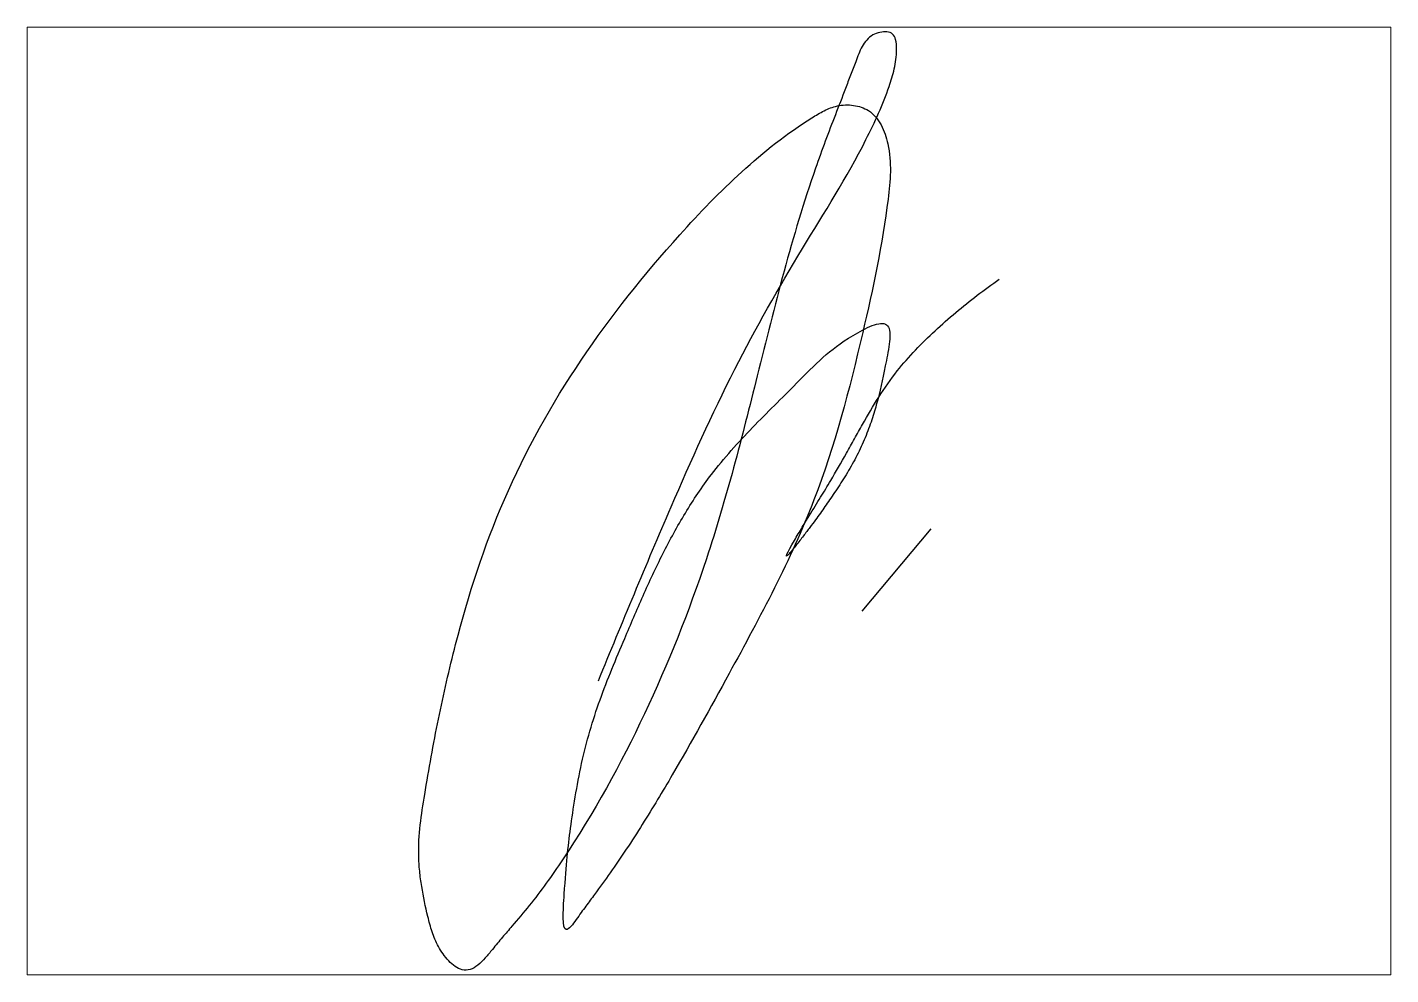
# Paper-space layout 'Лист1' of a CAD drawing. Header units: millimetres. Extents: x 29 to 257, y 20 to 178.
# The model-space entities are those that its viewports show. They can reach past a viewport. Long polylines and large blocks are cut down to what shows.
import ezdxf

# ---------------------------------------------------------------- set-up
doc = ezdxf.new("R2010")
doc.units = ezdxf.units.MM
doc.layers.add('Sign', color=5, linetype='Continuous')

msp = doc.modelspace()

# ---------------------------------------------------------------- linework, layer by layer
at = {"layer": 'Sign'}
msp.add_line((-2.399, 4.02), (-1.673, 4.887), dxfattribs=at)
msp.add_open_spline([(-5.173, 3.289), (-4.922, 3.9), (-4.467, 5.004), (-3.78, 6.536), (-3.058, 7.809), (-2.45, 8.756), (-2.151, 9.42), (-2.064, 9.695), (-2.041, 9.826), (-2.033, 9.932), (-2.039, 10.034), (-2.071, 10.1), (-2.155, 10.131), (-2.274, 10.102), (-2.352, 10.035), (-2.4, 9.966), (-2.435, 9.886), (-2.473, 9.782), (-2.52, 9.661), (-2.591, 9.475), (-2.715, 9.156), (-2.957, 8.517), (-3.227, 7.601), (-3.49, 6.543), (-3.744, 5.53), (-4.097, 4.327), (-4.657, 2.922), (-5.266, 1.814), (-5.721, 1.155), (-5.899, 0.921), (-6.05, 0.745), (-6.165, 0.61), (-6.234, 0.528), (-6.294, 0.454), (-6.362, 0.371), (-6.44, 0.293), (-6.522, 0.243), (-6.602, 0.239), (-6.68, 0.279), (-6.749, 0.34), (-6.81, 0.415), (-6.873, 0.516), (-6.926, 0.646), (-6.98, 0.856), (-7.026, 1.071), (-7.055, 1.286), (-7.069, 1.503), (-7.052, 1.772), (-6.975, 2.252), (-6.862, 2.886), (-6.623, 3.934), (-6.204, 5.238), (-5.391, 6.691), (-4.497, 7.808), (-3.678, 8.663), (-3.152, 9.078), (-2.799, 9.292), (-2.656, 9.349), (-2.487, 9.355), (-2.311, 9.297), (-2.188, 9.148), (-2.078, 8.809), (-2.143, 8.077), (-2.411, 6.819), (-2.857, 5.102), (-3.665, 3.602), (-4.29, 2.47), (-4.704, 1.78), (-4.995, 1.338), (-5.183, 1.082), (-5.288, 0.939), (-5.354, 0.85), (-5.406, 0.777), (-5.467, 0.692), (-5.529, 0.646), (-5.546, 0.753), (-5.541, 0.911), (-5.512, 1.349), (-5.485, 1.617), (-5.419, 2.062), (-5.331, 2.544), (-5.201, 2.978), (-5.032, 3.414), (-4.878, 3.777), (-4.705, 4.185), (-4.499, 4.628), (-4.264, 5.058), (-3.961, 5.512), (-3.555, 5.96), (-3.151, 6.352), (-2.809, 6.705), (-2.582, 6.877), (-2.284, 7.043), (-2.143, 7.064), (-2.106, 6.983), (-2.104, 6.856), (-2.163, 6.559), (-2.213, 6.316), (-2.279, 6.082), (-2.345, 5.895), (-2.426, 5.706), (-2.525, 5.523), (-2.634, 5.349), (-2.741, 5.192), (-2.835, 5.056), (-2.924, 4.935), (-3.014, 4.816), (-3.094, 4.713), (-3.239, 4.53), (-3.169, 4.671), (-3.024, 4.912), (-2.93, 5.066), (-2.833, 5.223), (-2.715, 5.417), (-2.591, 5.633), (-2.477, 5.837), (-2.366, 6.036), (-2.228, 6.276), (-1.986, 6.621), (-1.637, 6.98), (-1.268, 7.291), (-1.033, 7.459), (-0.956, 7.515)], degree=3, knots=[0, 0, 0, 0, 0.0162748, 0.0293614, 0.0413023, 0.0522008, 0.0572186, 0.0588383, 0.0596481, 0.0604579, 0.0612277, 0.061805, 0.0623802, 0.0635285, 0.0642125, 0.0648965, 0.0655806, 0.0662646, 0.0674926, 0.0687205, 0.0711764, 0.0760882, 0.0854005, 0.0947128, 0.1029094, 0.111106, 0.1255414, 0.1399768, 0.1424296, 0.1448824, 0.1473352, 0.1485617, 0.1491749, 0.1497881, 0.1506058, 0.1514236, 0.1522413, 0.1530591, 0.1537552, 0.1544513, 0.1551475, 0.1558436, 0.1572359, 0.1586282, 0.1612817, 0.1626085, 0.1639353, 0.1665888, 0.1692423, 0.1758511, 0.1824598, 0.1956772, 0.2094394, 0.2232017, 0.2308449, 0.2384882, 0.2396974, 0.2409066, 0.2422623, 0.2436181, 0.2452828, 0.2469476, 0.2517151, 0.2634504, 0.2785068, 0.2952032, 0.3052155, 0.3102217, 0.3152278, 0.3177172, 0.3189619, 0.3195842, 0.3202065, 0.3208263, 0.3216288, 0.322908, 0.323639, 0.32437, 0.3300863, 0.3329444, 0.3358026, 0.3415189, 0.344377, 0.3472352, 0.3512458, 0.3552564, 0.359267, 0.3632777, 0.3686687, 0.3740596, 0.37726, 0.3804603, 0.3819908, 0.3835213, 0.384285, 0.3850487, 0.3865761, 0.3898551, 0.3914947, 0.3931342, 0.3947737, 0.3964132, 0.3980528, 0.3996923, 0.4012492, 0.4028062, 0.4035847, 0.4043632, 0.4051416, 0.4078602, 0.4088303, 0.4098003, 0.4117404, 0.4136805, 0.4164471, 0.4178304, 0.4192137, 0.4219803, 0.4247469, 0.4295077, 0.4342685, 0.4366117, 0.4366117, 0.4366117, 0.4366117], dxfattribs=at)

psp = doc.layouts.new('Лист1')

# ---------------------------------------------------------------- viewports
at = {"layer": 'Sign'}
psp.add_viewport(center=(142.59, 99.11), size=(228.14, 158.5807), view_center_point=(-4.009, 5.181), view_height=9.97158, dxfattribs=at)

doc.saveas('drawing.dxf')
